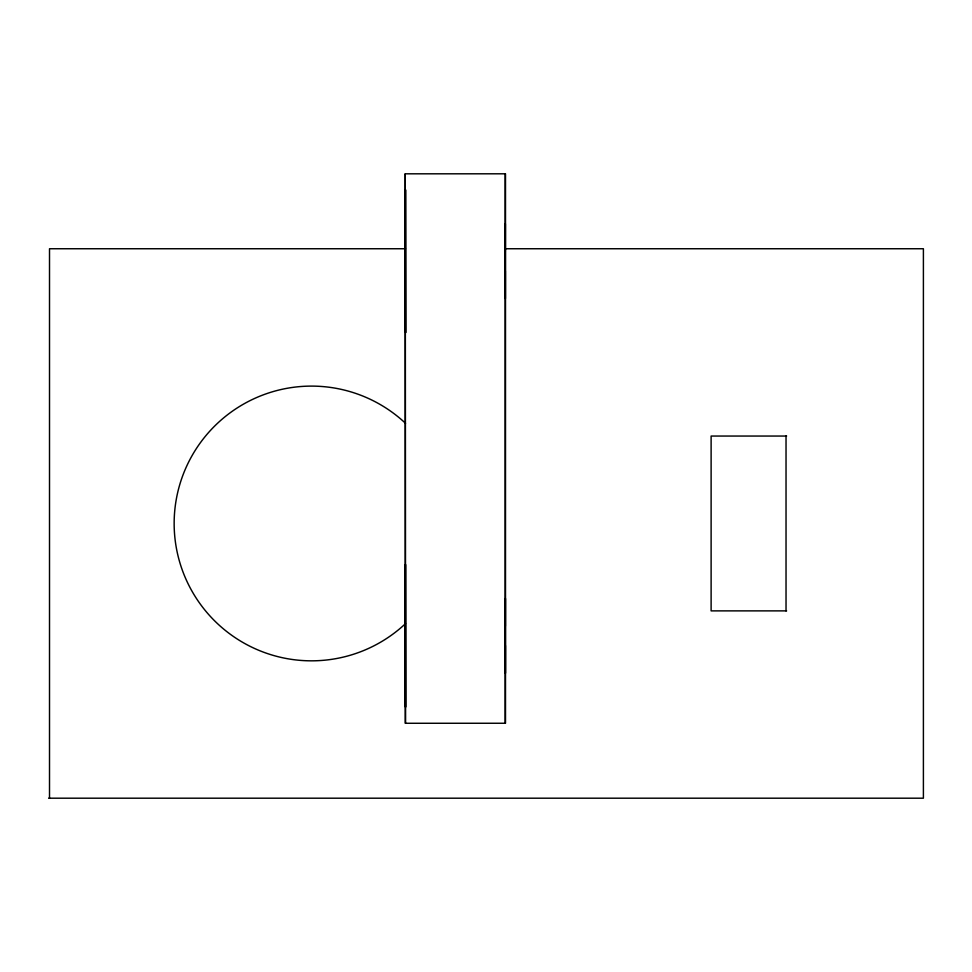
<?xml version="1.0" encoding="UTF-8"?>
<svg xmlns="http://www.w3.org/2000/svg" width="972" height="972" viewBox="0 0 972 972"><rect width="100%" height="100%" fill="white"/><g stroke="black" fill="none" stroke-linecap="round" stroke-linejoin="round"><path stroke-width="1.46" d="M505.306 251.517L505.331 223.754L505.343 298.683L505.355 270.909M505.428 645.542L505.404 673.304L505.391 598.388L505.367 626.15M405.263 173.818L505.501 173.806L505.501 723.253L405.263 723.277L405.263 173.818L405.591 723.277M405.494 248.747L49.511 248.747L49.511 798.194M505.549 248.747L923.4 248.747L923.4 798.194L48.6 798.194M786.615 436.051L711.115 436.051L711.115 610.878L786.615 610.878M786.032 436.051L786.032 610.878M505.173 173.806L505.173 723.253M405.543 623.599A137.368 137.368 0 0 1 213.366 619.577A137.368 137.368 0 0 1 213.366 427.364A137.368 137.368 0 0 1 405.543 423.33M405.446 564.489L405.543 707.239L405.518 564.489M405.555 189.856L405.64 332.606L405.555 189.856"/></g></svg>
